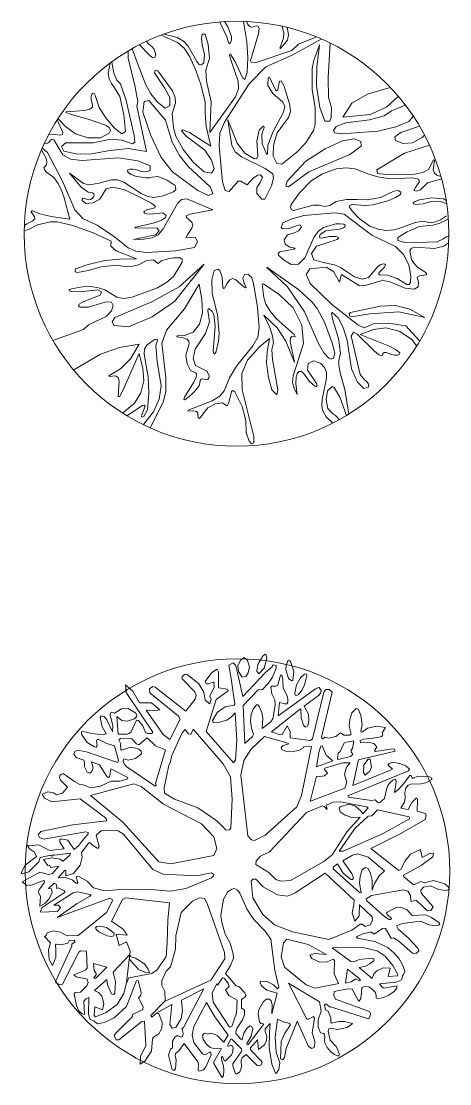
# Model space of a CAD drawing. Header units: millimetres. Extents: x -63086 to 144078, y -129912 to 13382.
# Drawn here: x 53166 to 54176, y -57667 to -55167 of the extents above; entities that cross this region are included whole.
import ezdxf

# ---------------------------------------------------------------- set-up
doc = ezdxf.new("R2010")
doc.units = ezdxf.units.MM
doc.layers.get('0').update_dxf_attribs({"lineweight": 0})
doc.layers.add('観葉植物', color=92, linetype='Continuous', lineweight=9)

# ---------------------------------------------------------------- blocks, each defined once
blk = doc.blocks.new('樹木平面（CAD素材.com）d76745c7')
at = {"color": 0, "linetype": 'ByBlock', "lineweight": -2}
for points in [[(16.3, 499.8), (24.7, 452.5), (27.1, 414.2), (25.2, 379.1), (19.6, 362.6), (14.9, 365.9), (-3.2, 404.7), (-14, 422.4), (-15.9, 422.3), (-16.4, 419.2), (-12.9, 406.6), (4, 358.8), (4.6, 340.8), (-2.6, 322.5), (-63, 238), (-59.3, 310.4), (-70.6, 358.8), (-71.8, 384.7), (-63.9, 413.3), (-66.8, 445.6), (-73.8, 469.8), (-81.1, 469.9), (-82.6, 459.7), (-80.9, 444.5), (-75, 421.4), (-77.1, 402.5), (-82.3, 397.5), (-87.5, 398.2), (-93.6, 405.1), (-113.5, 441.6), (-125, 453.5), (-139.5, 461.4), (-170.1, 469.9)], [(-38.9, 498.1), (-22.9, 463.3), (-18.6, 450.3), (-15.3, 447), (-11.8, 455.2), (-11.8, 464.2), (-20.3, 487), (-28.2, 499.2)], [(186.9, 462.9), (145.7, 446.1), (130.3, 431.1), (46.4, 403), (34.6, 404.1), (33.3, 406.6), (51.9, 471), (53.6, 483.1), (51.4, 488.2), (46.5, 488.9), (38.8, 485.9), (32, 486.7), (26.6, 492.4), (23.3, 499.9)], [(107.5, 488.2), (111.3, 471.8), (110.8, 459.9), (102, 436.8), (103.4, 435.7), (119.8, 455.4), (122.9, 468.1), (119.3, 486)], [(-177.3, 467.4), (-139.2, 449.9), (-123.5, 436.4), (-110.1, 415.9), (-95.1, 382.2), (-83.8, 350.8), (-73.4, 309.3), (-74.1, 284.4), (-71.5, 252.5), (-60.2, 206), (-110.7, 238.1), (-127.5, 244.6), (-129.3, 242.5), (-118.1, 229.7), (-74.9, 196.8), (-58.9, 173.5), (-52.6, 153), (-59.1, 142.9), (-76.1, 145.6), (-101.3, 168), (-125.7, 198.4), (-142.7, 229.9), (-148.6, 249.1), (-151.1, 282.6), (-143.6, 307), (-144.5, 320.5), (-151, 336.2), (-185.1, 383.3), (-191.2, 384.6), (-192.8, 378.9), (-169.2, 343.3), (-156.9, 320.5), (-156.7, 300.9), (-167.7, 295.5), (-185.7, 309.5), (-201.4, 329.5), (-213.8, 350.3), (-232, 398.7), (-245.7, 434.9)], [(-228.1, 444.8), (-203.6, 418.4), (-196.6, 413.6), (-192.5, 414.8), (-189.7, 420.7), (-193.8, 434.4), (-199.1, 440.6), (-206.4, 445.8), (-212.8, 453)], [(199.8, 457.6), (131.5, 420.4), (69.4, 393), (29.6, 353), (-27.9, 262.8), (-38.9, 236.8), (-40.7, 206.9), (-32.7, 122.4), (-26.6, 102), (-17, 99.1), (3.8, 123.5), (10.4, 123.5), (25.3, 114.8), (39, 131), (49.9, 137.9), (56.6, 138.3), (61.4, 133.5), (56.1, 120.5), (48.3, 109.1), (48.3, 94.5), (60, 81), (67.1, 81), (82.4, 112.5), (87.4, 130.8), (85.3, 140.9), (67.5, 153.9), (11.6, 181.1), (-3, 192.8), (-11.3, 207.4), (-20.6, 268.4), (1.6, 213.2), (19.7, 189.5), (42.8, 176), (48, 177), (50.1, 183.5), (48.1, 218.5), (53.1, 243.5), (62.6, 253.5), (64.6, 253.3), (65.1, 250.3), (59.5, 234.6), (60.6, 211.9), (71.3, 186.7), (73.3, 187.5), (73.9, 208.1), (86.2, 240.3), (110.4, 286), (113.5, 299.8), (109.2, 310), (85.5, 330), (73.6, 348.8), (74.9, 367.1), (77.4, 368.5), (82.8, 358.5), (91.8, 338.3), (94.4, 336.4), (97, 338.4), (101.2, 359.4), (105.4, 359.9), (111.2, 349.2), (126, 303.4), (126.9, 287.5), (122.2, 273.7), (96.1, 237.1), (87.4, 208.4), (86.6, 182.8), (94.7, 165.4), (107, 163.8), (141.8, 191.8), (163, 214.2), (181, 242.6), (185, 256.9), (185.4, 295.9), (177.9, 339.6), (178.2, 389), (182.4, 407.5), (195.4, 444.9), (189.6, 392.9), (188.8, 348.4), (196.3, 296.7), (208, 264.8), (219.5, 264.8), (222.9, 273.7), (223.4, 297), (217.1, 320.9), (215.6, 367.4), (220.3, 448.1)], [(-255.1, 430), (-255, 412.8), (-239.5, 348.6), (-232.7, 311.5), (-234.7, 300.5), (-212.1, 193.8), (-254.8, 200.5), (-297.7, 195.9), (-345.8, 187.5), (-377.6, 187.8), (-406.4, 194.7), (-412.3, 205.3), (-402, 214.3), (-337.7, 214), (-296.2, 222.4), (-270.3, 220.3), (-245.2, 211.3), (-239.5, 215.2), (-241, 231.1), (-260.1, 313.4), (-273.2, 352.9), (-281.5, 361.4), (-288.7, 378.2), (-293.4, 403.8)], [(-297.4, 401.9), (-301.8, 377.2), (-299.6, 364.8), (-294.5, 353.4), (-287.1, 343.7), (-274.6, 323.2), (-265, 279.6), (-261.2, 240.9), (-270.1, 235.2), (-287.4, 248.2), (-307.5, 272.4), (-323.6, 297), (-332.5, 325), (-335.2, 330), (-338, 330.7), (-340.8, 328.6), (-342.4, 322.9), (-342.5, 315.2), (-339, 303.5), (-339.2, 297.6), (-345.1, 292.9), (-357.6, 289.9), (-401.3, 286.5), (-401.6, 285), (-393.9, 282.5), (-346.6, 269.2), (-308.8, 255.3), (-298.8, 249.1), (-296.4, 242.9), (-299.7, 236.3), (-320.6, 225.7), (-349.7, 225.4), (-379.4, 235.1), (-402.7, 252.3), (-417.5, 268.4), (-421.1, 270.3)], [(362.1, 344.5), (308.6, 328.2), (271.4, 307.1), (250.7, 274.3), (315, 280.8), (353.6, 298.1), (380.7, 323.2)], [(397.6, 302.8), (365.2, 289), (348, 277.3), (313.4, 267.9), (257.3, 261), (234.5, 252.1), (228.2, 242.9), (230.9, 237.3), (248, 235), (333.1, 241.3), (375.1, 251.5), (405.7, 264.5), (416.4, 277)], [(-421.9, 268.4), (-409, 238.5), (-409.5, 233.8), (-413.5, 231.6), (-429.4, 233.8), (-441.9, 234.2)], [(431.2, 252.8), (387.2, 238.3), (373.2, 227.7), (374.5, 219.6), (391.4, 212.3), (414.2, 213.7), (437.5, 226.6), (443.1, 232.1)], [(-457, 201.5), (-445.2, 191), (-409.5, 124), (-380.9, 55.9), (-362.1, 35.5), (-328.2, 20.5), (-287.5, -6.9), (-254.9, -33.1), (-237, -41.3), (-212.3, -44.3), (-143.2, -40.4), (-99, -32.6), (-92, -18.8), (-96.7, -8.9), (-119, -9.6), (-114.4, -0.8), (-104.8, 13), (-102.9, 21), (-105.3, 27.6), (-117.9, 37.9), (-117.6, 41.9), (-109.2, 45.7), (-55.6, 56.6), (-117.3, 81.9), (-129.5, 80.6), (-139.2, 71), (-172.9, 11.6), (-184.7, -2.3), (-198.4, -9.6), (-217.8, -13.1), (-242.8, -13.8), (-190.4, -2.6), (-181.8, 6.5), (-187.2, 13.9), (-239, 12.8), (-239.5, 13.7), (-237, 15.2), (-189.7, 26.5), (-176.2, 32.2), (-167.3, 38), (-165.6, 43.1), (-173.6, 49.6), (-195.5, 47), (-205, 46.4), (-211.3, 46.7), (-216.6, 48.5), (-218.2, 51), (-216.6, 53.4), (-211, 56), (-192.4, 60.6), (-191.3, 65.2), (-200.1, 72.1), (-238.9, 91.6), (-265.6, 103.9), (-291.5, 110), (-307.1, 105.9), (-321.6, 81.5), (-337.9, 72.9), (-354.8, 71), (-363.4, 78), (-363.6, 81.3), (-362.1, 83.3), (-358.9, 83.6), (-349.4, 80.1), (-344.1, 80.5), (-339.7, 82.7), (-336.7, 86.5), (-335.4, 90.5), (-336.2, 93.8), (-339, 95.9), (-349.4, 97.8), (-366.6, 110.3), (-392.9, 142.4), (-360, 118.2), (-346.5, 115.1), (-323.1, 118.8), (-295.5, 127.1), (-280.1, 127.1), (-265, 121.3), (-224.7, 94.4), (-208.7, 87.4), (-193.8, 85.3), (-172.7, 88.9), (-148.6, 98.7), (-142.6, 103.9), (-144.6, 113.6), (-163.5, 125.8), (-185.4, 134.7), (-198.8, 133.1), (-204.7, 131.3), (-214.5, 131.3), (-237.5, 135.6), (-247.7, 139.3), (-254.4, 143.4), (-256.9, 147.2), (-255.6, 150.2), (-250.7, 151.9), (-244.2, 152.2), (-237.4, 151.1), (-224.8, 146.3), (-217.1, 145.6), (-209.6, 146.6), (-203.3, 149.1), (-203.4, 160.1), (-232.6, 171.6), (-277.6, 178.8), (-363.1, 172.6), (-391, 175.4), (-409.2, 185.7), (-430.2, 221.1), (-434.2, 222.5), (-437.6, 220.1), (-440.7, 216), (-445.1, 213.3), (-449.8, 212.4), (-452.4, 213.2)], [(454.2, 208.5), (395.5, 189.3), (330.9, 150.2), (332.4, 141.6), (353.4, 139.7), (420.1, 140.3), (438.9, 144.2), (452.1, 151.2), (464.3, 173.6), (466, 173.3), (463.2, 150.3), (466.1, 142.7), (472.1, 137.8), (481.2, 134.9)], [(-500, 19), (-493.9, 23.3), (-479.3, 30.5), (-475.2, 34.9), (-475.3, 39.9), (-483.2, 51.5), (-482.5, 53.6), (-479.7, 53.7), (-463.1, 47), (-436.3, 40.3), (-392.1, 34.4), (-406, 84.6), (-411.2, 100.1), (-420.3, 117.9), (-430.3, 132.4), (-447.6, 145.1), (-452.1, 150.3), (-453.3, 155), (-447.7, 162.4), (-446.7, 169), (-448.5, 176.9), (-456.7, 192.4), (-459, 198.5)], [(483.8, 129.6), (449.8, 119.5), (433.6, 103.4), (423, 99.9), (417.7, 101.6), (421.3, 109.1), (431.2, 122.7), (428.5, 128.8), (415.6, 131.9), (362, 129.4), (332.9, 133.8), (309.5, 140.8), (279, 153.1), (258.4, 155.4), (234.7, 152.9), (202.5, 141.3), (176, 124.2), (148.5, 96.1), (128.5, 68.5), (127.5, 61.6), (129.9, 56.1), (133.9, 54.7), (180.3, 66.9), (195.5, 67.4), (207.3, 63.9), (220, 66.4), (234.6, 75.6), (259.2, 80.3), (284.2, 80.4), (308.5, 79.9), (339.5, 85.3), (370.9, 100.1), (380.9, 101.6), (386.7, 98.2), (386.3, 92.5), (374.6, 85), (356.8, 77.4), (322.2, 68.1), (304.2, 66.6), (271.8, 68.5), (266.1, 66.3), (265.2, 63.5), (273.2, 52.2), (289.2, 35.8), (314.1, 18.2), (333.4, 10.7), (351.5, 7.6), (372.1, 9.1), (393.2, 16.1), (420.6, 26.6), (440.4, 30), (455.8, 26), (468.6, 27.9), (480.7, 32.7), (494.8, 42)], [(493.5, 78), (487.2, 82.2), (460.4, 84.6), (431.3, 79.8), (421.1, 76.1), (416.4, 72.9), (417, 70.1), (422, 68.5), (439.6, 70.3), (457.9, 76.1), (478.2, 76.4), (493.5, 70.9), (495.7, 70.7)], [(-432.6, -251.1), (-360.6, -225.6), (-348.8, -214.1), (-306.7, -194.4), (-294.2, -181.6), (-290.1, -169.2), (-294.6, -161.1), (-308, -160.3), (-348.5, -172.7), (-367.9, -173), (-371.7, -169.9), (-370.7, -165.5), (-359.7, -159.7), (-320.9, -144.6), (-317.9, -136.6), (-326.3, -131.6), (-367, -136.6), (-387.9, -136.2), (-394.1, -134.4), (-394.3, -132), (-388.8, -129.4), (-362.5, -125), (-342.9, -124.4), (-325.3, -127), (-309.9, -132.2), (-282.1, -149.5), (-266.2, -152.2), (-245.6, -149.2), (-185.9, -127), (-164, -114.2), (-148, -100.8), (-127.9, -67), (-127.7, -59.8), (-132.7, -56.3), (-148.3, -56.8), (-162, -58.8), (-176.6, -63.7), (-185, -69.7), (-195.3, -61.2), (-210.8, -63.1), (-230.4, -73.2), (-243.7, -76.5), (-257.5, -77.6), (-283.4, -74.3), (-318.4, -77.6), (-349.1, -86.4), (-374.1, -90.9), (-380, -89.7), (-379.5, -82.6), (-349, -72.1), (-310.1, -63.3), (-275.3, -60), (-235.7, -59.1), (-283, -40.1), (-296.2, -29), (-295.4, -17.4), (-337.7, 2.1), (-385.5, 19.7), (-422.5, 27.7), (-437.7, 28), (-468.6, 21.2), (-489.7, 9.9), (-500.2, 6.7)], [(498.3, 34.2), (477.4, 23.9), (462.8, 20.1), (430.3, 16.8), (402.1, 4.8), (379.8, -8.7), (380.3, -16.2), (400, -21.4)], [(431.2, -252.1), (399.2, -216.6), (358.2, -210), (324.1, -211.5), (300.5, -221.2), (286, -214.2), (224, -166), (173.7, -117.4), (164.4, -96), (172.5, -82.4), (211.6, -78.8), (228.3, -88.7), (242.8, -114.1), (247.6, -95.9), (289.9, -122.8), (302.7, -122), (343, -110.3), (359.2, -112.1), (397.2, -127.9), (418.1, -130.6), (427.8, -124.7), (428.6, -113.9), (425.6, -102.5), (430.7, -99.3), (446.4, -96.9), (448.4, -94.2), (443.2, -89.5), (426.9, -79.1), (418.7, -70.2), (412.3, -60.3), (408.2, -39.5), (412, -33.8), (421.4, -31.9), (466.2, -34.9), (488.6, -29.1), (499.3, -21.4)], [(399.7, -21.5), (472.7, -19), (487.8, -12.1), (493.8, -7.5), (500.8, -4.6)], [(-203.5, -457), (-172.8, -396.5), (-166.3, -372), (-166.7, -339), (-175.9, -257.1), (-164.9, -227.2), (-122.5, -176.8), (-88, -118.5), (-81.6, -154.6), (-79.9, -186.4), (-87.1, -213.1), (-102, -231.2), (-122.6, -239.1), (-139, -240.5), (-140.3, -241.4), (-139.9, -242.4), (-125.7, -245.1), (-116.8, -247.9), (-112.1, -252.6), (-111.5, -259.2), (-119.4, -285.6), (-116.4, -306.2), (-108.1, -322), (-96.7, -327.1), (-94.1, -329.6), (-95.3, -337.3), (-100.5, -349.2), (-122.3, -384.8), (-123.6, -389.7), (-121.7, -390.7), (-107.8, -380), (-99.4, -372.3), (-92, -363.4), (-87.2, -355.3), (-85.3, -345), (-83.1, -342.3), (-79.5, -341.6), (-70.9, -344.1), (-67.5, -343), (-65.2, -339.6), (-64.6, -334.4), (-66.3, -328.8), (-70.1, -323.6), (-96.2, -310), (-102.2, -293.9), (-97.3, -271.6), (-73, -234.4), (-63.9, -207.2), (-67.2, -180.9), (-66.5, -176.7), (-64.2, -176.4), (-57.6, -182.6), (-53.1, -190.1), (-49.9, -217.7), (-54.7, -276.6), (-52.7, -283.3), (-48.5, -279.6), (-42.3, -252.5), (-40.7, -234.5), (-44.7, -190.1), (-57.4, -140.7), (-58.3, -108.7), (-52.9, -86.6), (-42.8, -83), (-39.3, -86.4), (-34, -101.9), (-32.2, -126.4), (-30.7, -128.6), (-28.5, -128), (-21.8, -116.2), (-15.8, -108.2), (-9.6, -105.6), (-2.1, -108), (18.3, -125.9), (21.4, -127.2), (22.6, -125.7), (18.1, -116.8), (14.8, -104.1), (19, -95.5), (27.7, -95.2), (36.3, -104), (40.3, -117.1), (49.3, -173), (53.4, -220.5), (50.6, -243.3), (38.9, -263.9), (0, -311.2), (-16.6, -339), (-28.9, -369.8), (-39, -381.9), (-57.1, -392.9), (-113.9, -415), (-114.4, -416.7), (-112.7, -417.7), (-100.4, -416.3), (-94, -417.9), (-91, -422.2), (-90.2, -434.1), (-88.2, -435), (-84.5, -432.2), (-79.6, -424.4), (-67.1, -409.9), (-49.3, -399.9), (-33.1, -397.5), (-23.1, -404.9), (-20.9, -403.1), (-18.2, -396.7), (-11.5, -371), (-8.2, -369), (-4.1, -371.9), (13.5, -406.1), (21.7, -439.5), (22.7, -467.9), (30, -488.4), (35.7, -494), (40.8, -491.6), (40.7, -477.4), (13.3, -367.6), (12.9, -329.1), (26.3, -297.2), (54.3, -266.4), (77.8, -246.2), (72.1, -277.9), (70.4, -303.4), (75.2, -338.3), (83.4, -367.4), (95, -378.8), (97, -367.4), (84.7, -296), (83.3, -272.3), (87.2, -256.4), (85, -240.3), (78.4, -220.8), (64.4, -191.4), (95.8, -221.7), (115.9, -252.6), (136.9, -303.2), (126.5, -253), (127, -244.7), (130.7, -241.6), (137.4, -242.7), (138.5, -241.6), (135.7, -237.4), (93.8, -199.8), (79.3, -182.4), (69.2, -165.3), (64.5, -150), (60.6, -118.3), (63.6, -117.6), (100.8, -142.8), (133.7, -174.6), (153.9, -215), (158.2, -258.4), (133.4, -334), (132, -349.9), (135.6, -363.1), (142.9, -377.9), (139.4, -352.1), (140.4, -336.9), (143, -329.8), (147.2, -324.3), (151.8, -323.5), (157.5, -327.7), (171.8, -347.3), (184.8, -358.9), (188.7, -359.4), (190.4, -357), (188.8, -352), (184.9, -345.9), (167.6, -321.2), (169, -305.1), (181.3, -298.8), (198.4, -305.2), (207.4, -314.5), (212, -325.7), (212.3, -340.1), (201.9, -390.2), (200.9, -404.8), (202.7, -415.1), (211.2, -430.7), (227.3, -445.6)], [(264.9, -424.4), (255.4, -366.2), (245.1, -330.1), (240.7, -309.9), (240.8, -298), (245.2, -281.3), (240.2, -246.6), (226.3, -200.4), (223.6, -186.3), (225.5, -185.1), (239.2, -197.6), (251.3, -220.9), (260.4, -250.5), (271.2, -317.9), (285.3, -349.3), (299.8, -364.1), (311, -361.2), (312, -357), (310.4, -352.2), (306.9, -347.7), (301.9, -344.2), (291.3, -331.1), (270.2, -241), (275.9, -231.7), (284.2, -236.6), (325.1, -276), (334.8, -284), (341.1, -287.2), (343.6, -285.4), (344.4, -281.6), (347.5, -279.4), (352.3, -279.4), (365.1, -284.4), (372.2, -285.6), (378.9, -285.5), (384, -283.7), (384.6, -280), (376.1, -273.3), (361.8, -265.4), (291.1, -236.7), (322.4, -225), (351.4, -221.2), (383.4, -229.6), (412.2, -248), (424.8, -264.3)], [(-258.1, -428.4), (-221.4, -404.2), (-216.5, -403.3), (-215, -406), (-223.1, -426), (-223.5, -430.5), (-221.8, -431.7), (-218.3, -429.9), (-209.7, -414.5), (-206.6, -375.4), (-207.6, -336.3), (-217.3, -283.2), (-216.5, -271.5), (-211.3, -262.3), (-192.7, -249.1), (-187.9, -248.2), (-186.2, -250.3), (-189.8, -264.1), (-186.8, -300.8), (-177.6, -357.6), (-182.3, -389.5), (-195.8, -418.9), (-218.8, -449)], [(-383.3, -320.5), (-320, -283), (-275.7, -268), (-229.5, -259.6), (-249.5, -294.7), (-273.5, -317.5), (-300.9, -334.6), (-300.2, -336.2), (-284.7, -334.5), (-279, -338), (-276.6, -346.6), (-278.4, -382.6), (-275.7, -383.7), (-266.5, -367), (-229, -281.5), (-220.6, -317.3), (-218.3, -346.2), (-225.1, -374.1), (-239.9, -398.8), (-268.2, -422.2)], [(242.2, -437.6), (239.8, -434.2), (233.3, -427.8), (225.8, -422.8), (215.4, -411), (211.4, -389.8), (214.6, -369.8), (225.1, -359.8), (229.7, -361.4), (244.1, -386.1), (259.2, -427.6)]]:
    blk.add_lwpolyline(points, dxfattribs=at)
for points in [[(-220.7, 285.7), (-201.9, 231.4), (-177.3, 179.5), (-150.3, 146), (-91.4, 101.6), (-65.8, 89.8), (-55.3, 94.8), (-62.2, 110.3), (-113.6, 158.5), (-134.1, 184.1), (-151.2, 215.4), (-167, 267.5), (-206.5, 313.4), (-217.5, 311.5)], [(119.5, 123.8), (163.3, 170.6), (209, 199.8), (249.9, 218.3), (277.1, 223.1), (293.1, 217.4), (293.3, 205.8), (266.6, 186.6), (170.6, 145.9), (122.5, 110.3), (116.1, 111.9)], [(318.4, -3.4), (253.6, 46), (231.5, 49.2), (158.7, 42.6), (128.4, 34.7), (109.4, 25.4), (105.1, 14.8), (108.5, 11.3), (123.5, 12), (143.8, 19.6), (150.3, 20.9), (153.4, 15.5), (146.1, 7.2), (138.5, 3), (120, -2.9), (112.1, -14), (114.7, -24.2), (125.5, -31.2), (138.2, -34), (135.4, -36.5), (101.8, -42.9), (98.1, -46.1), (98.9, -50.1), (110.4, -61.2), (128.8, -72.2), (145.7, -71.2), (160.8, -56.8), (183.1, -7.6), (192.9, 5.8), (205.3, 14.8), (234.3, 23.2), (244.5, 23.7), (252.9, 22.5), (256, 19.9), (255.4, 16.5), (250.2, 13.1), (241.7, 11.1), (210, 6.8), (197.4, -1.9), (195.5, -6.9), (196.6, -9.7), (200.9, -10.5), (218.6, -6.1), (234.1, -6.3), (239.5, -8), (240.2, -10.7), (237.2, -13.9), (188.8, -29.6), (176.3, -46.7), (182.1, -61.4), (204.1, -67.4), (230.9, -73), (244.8, -79.1), (277.8, -101), (296.3, -106.6), (310.9, -102.6), (333.3, -76.6), (339.8, -72.2), (345.7, -70.6), (349.7, -71.2), (351.1, -73.9), (348.7, -78.3), (335.8, -90.9), (334.7, -94.4), (337.3, -96.5), (355.8, -97.2), (378.3, -105), (401.2, -119.2), (407, -119.6), (410, -114.7), (410.6, -99.5), (406.2, -72.9), (393.5, -48.8), (374.2, -30.2)], [(-134.7, -124.7), (-199.4, -160.1), (-286.4, -197.3), (-293, -207.6), (-288.9, -216.1), (-254.2, -219), (-198.7, -195.7), (-145.9, -159.2), (-76.3, -71.5)], [(120, -124.7), (160.3, -184.1), (192.8, -258.5), (205.4, -280), (217.5, -292.8), (223.1, -295), (228.3, -292.9), (231.8, -282), (226.5, -259.3), (207.2, -208), (190, -176.1), (178, -160.7), (146.5, -132.3), (71.2, -78.8), (71.3, -79.1)], [(382.1, -184.1), (443.5, -197.2), (408.3, -177.4), (374.3, -168.5), (338.6, -170.4), (268.2, -185.5), (265.5, -188.1), (266.7, -193.8), (271.2, -195.4), (314.4, -188.1)]]:
    blk.add_lwpolyline(points, close=True, dxfattribs=at)
blk.add_circle((0, 0), 500, dxfattribs=at)
blk = doc.blocks.new('樹木平面（CAD素材.com）53aac6f5')
at = {"color": 0, "linetype": 'ByBlock', "lineweight": -2}
for points in [[(2.2, 469.9), (0.5, 483.3), (7.2, 496.8), (15.9, 502.8), (23.8, 495.5), (28.4, 480.5), (25.5, 467), (20, 458), (11.4, 456.6)], [(47.8, 486.6), (58.9, 505.5), (65.3, 510.4), (68, 509.5), (69.1, 501.7), (62.8, 477.8), (50.2, 464.9), (45.9, 470.6)], [(162.1, 464.7), (163.6, 460.3), (158.2, 438.3), (152.1, 427), (143.4, 416.2), (138.7, 413.4), (135.9, 414), (134.9, 418.9), (139.3, 439), (148.1, 455.4), (157.7, 464.1)], [(-110.1, 321.9), (-115.6, 323.2), (-123.5, 333.8), (-130.2, 325.4), (-154.5, 272.3), (-158.6, 255.2), (-161.6, 249.5), (-172.4, 196.6), (-171.8, 183.8), (-148.5, 169.8), (-93.4, 149.3), (-48.5, 118.7), (-26.6, 96.4), (-18.8, 97.3), (-15.6, 101), (-12.2, 169.8), (-16.5, 221.9), (-33.3, 252.5), (-104.2, 334.2)], [(224.8, 260), (209.3, 273.2), (199.1, 295), (196.5, 294.2), (192.2, 282.3), (186.3, 245.6)], [(312.3, 263.4), (315.6, 245.3), (312.1, 235.3), (301, 226.3), (296.6, 232.1), (298, 250.5), (308.2, 263.7)], [(54.6, 35.5), (75.6, 46), (162.5, 138.4), (200, 153.9), (204.5, 152.2), (210.9, 145.5), (208.9, 155.1), (224.3, 162.3), (242.4, 163.3), (304, 151.8), (308.1, 149), (295.3, 135.2), (290.1, 142.6), (276.7, 153.6), (261.2, 157.7), (242.1, 151.8), (239.3, 148.1), (241.7, 139.7), (254, 131.7), (269.6, 126.7), (288.6, 127.6), (258.6, 93.6), (223.3, 38.3), (203.8, 23.1), (124.6, -22), (102.1, -23.5), (90.5, -19.8), (73.6, -2.6), (43.3, 15.7), (43.7, 24.6)], [(404.6, 127.8), (405.5, 123.2), (343.4, 88.7), (248.6, 46.9), (239.9, 47.4), (276.2, 100.2), (308, 129.6), (316.4, 130.5), (330.1, 144.9)], [(-350, 66.9), (-367.5, 44.1), (-365.9, 33.3), (-370.6, 14.2), (-386.3, -5), (-403.9, -10.8), (-404.4, 1), (-406.2, 2.5), (-422.4, -15.3), (-408.5, -14.1), (-389.6, -19.9), (-380.2, -28.2), (-377.6, -28.6), (-376, -26.8), (-379.5, -14), (-378.7, -12.8), (-373.6, -12), (-353.9, -23.3), (-339.3, -38.9), (-318.8, -44.8), (-303.3, -45.6), (-268.5, -41.9), (-202.8, -42.6), (-158.3, -46.5), (-121.2, -40.8), (-61.2, -15.7), (-56.2, -11.1), (-55.8, -7.5), (-60.9, -3.6), (-95.5, -10.8), (-175.2, -6.5), (-199.5, 4), (-268, 87.2), (-280.9, 95), (-319.9, 95.9), (-333, 85.1), (-325.7, 58.1), (-327.7, 54.2), (-330.2, 54.1), (-341.4, 61.1), (-346.5, 67.1)], [(307.8, 33.3), (283.6, 40.9), (270.8, 38.2), (248.1, 24.8), (269.7, -5.4), (273.2, -16.2), (271.2, -19.7), (267, -19.8), (248.8, -4.6), (235.7, 17.3), (225.4, 9.9), (225.6, 5.8), (287.1, -49.8), (290.4, -50.5), (291.7, -49.7), (287.3, -27.8), (289.1, -11.7), (294, 3.3), (301.5, 9.1), (307.6, 6.5), (313.2, -5.1), (317.2, -20.6), (316.9, -44.6), (322.4, -29.2), (333.8, -10.8), (346.3, 1)], [(93.2, -286.6), (69.3, -279.8), (56.5, -269.3), (53.3, -262.9), (54.3, -258.6), (69.7, -259.6), (84.8, -267.3), (94.6, -276.3), (97.6, -272.6), (88, -232.5), (83.9, -203.2), (78.8, -159.7), (65, -140.7), (38.4, -113.5), (22.5, -90), (5.5, -51.4), (0.2, -44.4), (-6.7, -40.6), (-13.5, -41.8), (-23.6, -49.6), (-32.5, -65.7), (-39.5, -103.8), (-37.1, -120.9), (-28.7, -148.4), (-16.8, -169.4), (-10, -194.3), (-9.5, -204.5), (-16.2, -221.5), (-28.3, -240.9), (-2.8, -269.4), (4.2, -272.1), (16.9, -285.3), (20.5, -292.5), (18.3, -295.4), (9.2, -302), (9.2, -306.1), (9.3, -321.8), (10, -323.1), (12.5, -323.9), (16.9, -327.1), (16.6, -337.5), (12.2, -349.8), (-1.2, -369.7), (-4.2, -376.8), (-3.6, -382.1), (7.8, -395.4), (11.1, -396.7), (15, -381), (21.6, -370.8), (29.2, -363.8), (34.2, -365.1), (36.1, -370.6), (32.1, -387.8), (22.2, -405.1), (22.9, -408.1), (25.1, -407.5), (61.7, -360.5), (61.2, -358.8), (54.8, -358.5), (51.6, -355.2), (48.8, -335.8), (50.2, -326.2), (61, -306.4), (68.7, -300.9), (75.4, -300.7), (79.7, -305), (82.1, -313.9), (80.9, -335.5)], [(359.9, -228.4), (343.3, -227.2), (328.5, -234.4), (321.5, -241.6), (317.1, -252), (286.7, -226.5), (301.4, -223.4), (311.5, -217.6), (321.2, -210.4), (320.8, -206.2), (316.6, -204.6), (287.3, -207.8), (273.5, -213.1), (267, -212.6), (222.8, -180), (233.5, -178.9), (298.5, -180.2), (329, -187.1), (348.2, -199.7), (366, -221.4), (377.9, -242.7), (376.7, -246.1), (355.1, -247.7)], [(-339.2, -216.8), (-337.7, -233.2), (-332.6, -240.8), (-332.9, -243.4), (-338.1, -250.6), (-337.6, -252.6), (-333.6, -251.9), (-307.3, -225.5)], [(-20.2, -292.4), (-28.1, -279.3), (-19.7, -270.9), (-21.6, -264.5), (-30.4, -252), (-34.9, -250.7), (-46.8, -267.9), (-48.4, -263.9), (-59.5, -287), (-57.2, -308.3), (-18.4, -366.8), (-12.9, -365.1), (-2.2, -334.3), (-0.4, -303.5)]]:
    blk.add_lwpolyline(points, close=True, dxfattribs=at)
for points in [[(148.9, 382.2), (150.4, 360.6), (155.2, 343.6), (160.3, 339.2), (166.1, 341.8), (168.2, 353.8), (167.1, 369.4), (156.8, 388.6), (190.8, 413.8), (196.2, 420), (197.5, 425.1), (192.5, 432), (188.9, 431.8), (183.9, 429.5), (95.5, 366), (99.3, 397.2), (110.5, 393.7), (115.9, 394.2), (118.6, 398), (119, 404.8), (116.9, 412.7), (107.4, 430.6), (107.2, 450.8), (104.3, 461.1), (101.5, 461.5), (94.9, 437.8), (90.6, 435.3), (80.9, 435.7), (78.3, 432.9), (80.9, 417.5), (87.9, 403.7), (88.6, 391.1), (83, 358.9), (78.1, 350.6), (57.9, 335.5), (59.8, 360), (57.5, 373.3), (51.3, 387.8), (48.2, 391.5), (44.6, 391.7), (36.7, 381.1), (32.3, 369.6), (30.7, 353.3), (32.9, 336.7), (37.8, 322.1), (35.2, 317), (17, 300.5), (13.2, 389.7), (48.6, 426.6), (58.7, 428), (72.7, 441.8), (82.2, 457), (91.5, 477.7), (91.2, 483.8), (84.1, 485.5), (82.2, 484.4), (81.9, 480.8), (66, 467.9), (12.5, 410.9), (-3.5, 484.2), (-9.8, 490.3), (-20.3, 484.6), (-15, 453.3), (-6, 393), (-7.7, 390.7), (-28.9, 386.7), (-47.5, 373.7), (-58.4, 354.4), (-57.6, 349.9), (-47.4, 349), (-25.4, 355.1), (-14, 363.5), (-5.2, 372.8), (-1.8, 308.4), (-4.4, 262.3), (-9.5, 255.1), (-73.5, 328.6), (-50.5, 404.5), (-22.2, 424.7), (-23.1, 428.1), (-44.3, 431.4), (-44.4, 469.6), (-47.8, 475.7), (-60.1, 467.5), (-75.8, 446.5), (-73.3, 441.3), (-67.6, 440.7), (-55.8, 445.4), (-54.9, 432.8), (-65, 412.1), (-61.8, 405.2), (-64.7, 394.3), (-76.2, 402.3), (-78.8, 421.4), (-91, 440.9), (-119.6, 463.7), (-125.1, 462.6), (-130.8, 456.3), (-130.2, 453), (-100.1, 422.1), (-97.3, 413.7), (-99.4, 405.2), (-121.8, 376.5), (-194, 433), (-199.4, 434.9), (-207.4, 429.4), (-206, 419.8), (-139, 365.2), (-134.8, 358), (-159, 309.9), (-174.6, 321.6), (-215.1, 379), (-197.8, 377.2), (-183, 380), (-202.6, 396.4), (-230.8, 396.6), (-246.1, 423.7), (-264, 438.6), (-262.1, 420.2), (-199.5, 327.5), (-201.4, 324.5), (-211, 324.2), (-216.6, 326.1), (-222.9, 341.8), (-233.3, 354.9), (-238.1, 355.1), (-250.5, 328.2), (-254.7, 323.9), (-260, 322.3), (-281.1, 322.7), (-284.4, 364.4), (-272.3, 354.6), (-259.6, 352.8), (-242.4, 358.6), (-237.7, 363.1), (-236.8, 367.6), (-239.8, 372.4), (-257.3, 383.2), (-272.7, 382), (-289.9, 372.3), (-296.2, 374), (-299.1, 372.6), (-299.4, 368.3), (-293.4, 342.4), (-294.2, 328.3), (-307.3, 356.4), (-313.8, 364.1), (-320.7, 365.4), (-323, 361.6), (-318.4, 339.5), (-309, 323.7), (-315.2, 321.1), (-343.8, 323.9), (-362.6, 328.6), (-367.1, 327.7), (-367.1, 322.6), (-353.6, 303), (-336.8, 292.6), (-332.4, 291.9), (-330.4, 294.8), (-332.1, 306.5), (-330.1, 309.9), (-326.3, 309.7), (-307.4, 300.6), (-289.2, 294.8), (-279.9, 261.4), (-281.4, 257), (-284.5, 256.6), (-353, 280.3), (-376, 285), (-382.8, 282), (-385.1, 275.1), (-379.8, 267.4), (-361.5, 261.6), (-360.5, 257.6), (-360.5, 245.7), (-353.8, 233.3), (-347.5, 230.8), (-342.8, 234.6), (-340.1, 243.6), (-344, 257.5), (-324.8, 250.2), (-307.9, 222.9), (-303.8, 220.6), (-301.2, 221.8), (-298, 240.7), (-258.1, 220.6), (-259.5, 216.4), (-277.3, 211.6), (-297.4, 212.1), (-322.2, 200.2), (-345.2, 196.4), (-364, 203.1), (-371.3, 204.2), (-383.5, 211.2), (-410.6, 229.9), (-414.7, 228.8), (-418, 225.5), (-419.2, 220.3), (-416.8, 214.4), (-399.9, 197.6), (-411.8, 183.8), (-425.8, 179.5), (-433.4, 184.4), (-446.6, 186.7), (-460.2, 181.3), (-454.4, 172.2), (-436.9, 163.4), (-370.5, 170.5), (-311.1, 125.6), (-307.8, 121.3), (-309, 118.3), (-387.7, 108.9), (-463.4, 93.5), (-469.2, 85.7), (-466.1, 79.5), (-456.7, 75.2), (-356.8, 92.6), (-351.5, 91.2), (-351.3, 87.7), (-371.6, 64.7), (-373.1, 61.2), (-384.7, 51), (-399.4, 73.1), (-414.8, 76.1), (-418.2, 74), (-418.6, 68.4), (-408.3, 52.5), (-442.1, 49.2), (-468.9, 61.8), (-491.4, 59.7), (-495.5, 61), (-490, 53), (-477.7, 44.9), (-473.3, 35), (-499.9, 14.3), (-509.2, -3.4), (-506.2, -6.3), (-491.6, -1.1), (-468, 22.4), (-464.9, 32.6), (-439.2, 37.8), (-436.7, 35.8), (-432.8, 38.8), (-430.8, 37.9), (-393, 42.2), (-395, 37.9), (-410.4, 24), (-418.2, 28.8), (-436.3, 31.5), (-456.4, 27.4), (-446.5, 13.8), (-442.5, 14), (-439.2, 8.7), (-420.3, 11.9), (-435.5, -5), (-445.1, -7.8), (-465.1, -2), (-506.9, -25.1), (-495.8, -33.7), (-490.8, -32.3), (-487.1, -33.7), (-457.1, -21.8), (-454.1, -23.3), (-455.3, -27.4), (-468.1, -44.5), (-468.3, -49.5), (-464.2, -59.5), (-465.5, -81.8), (-452.6, -74.8), (-443.3, -64.6), (-436.7, -50.1), (-437.8, -41.3), (-445.1, -40.5), (-431.4, -27.9), (-426.8, -30.6), (-425, -36.1), (-426.1, -40.8), (-422.1, -39.4), (-408.7, -45.5), (-405.8, -48.9), (-460, -85.3), (-464.3, -95.9), (-424, -94.6), (-416.5, -85.1), (-422, -79.8), (-432.5, -79.6), (-387.3, -50.4), (-376.4, -48.4), (-344.9, -55.4), (-348.3, -59.1), (-377.4, -76), (-424.3, -109.2), (-300.8, -63.2), (-294.7, -66.1), (-293.9, -69.6), (-308.1, -96.9), (-375.5, -150.9), (-401.1, -152.1), (-417.6, -143.4), (-433.2, -140.2), (-447.9, -144.8), (-450.3, -151.5), (-454.1, -153.3), (-440.2, -168.7), (-445, -185), (-443.4, -208), (-435.4, -221.6), (-428.1, -203.3), (-427.6, -185), (-428.5, -173), (-426.8, -171.5), (-416.2, -173), (-399.3, -169), (-396.1, -162.9), (-384.4, -162.5), (-382.5, -166.4), (-390.3, -171.5), (-390, -176.5), (-427.9, -257.8), (-428.1, -262.7), (-417, -267.4), (-412.1, -265.3), (-373.9, -190.3), (-369.4, -187), (-355.9, -188.4), (-353.9, -226.9), (-357.7, -232.4), (-385.6, -243.5), (-379.8, -248.5), (-354.1, -254.3), (-351.9, -261.6), (-354.8, -269.8), (-369.9, -284.9), (-382.2, -285.2), (-384.2, -289.3), (-379, -315.8), (-373.3, -328.8), (-365.9, -335.5), (-360.5, -337.1), (-362, -305.9), (-357.1, -300.4), (-350.1, -296.9), (-350.9, -336.5), (-347.1, -349), (-338.4, -351.9), (-335.2, -355.2), (-328.8, -358.9), (-314, -356.2), (-290.1, -344.9), (-261.5, -318.2), (-237.7, -257), (-233.8, -257.8), (-226.6, -284.9), (-227.8, -292.1), (-233.2, -297.5), (-221.9, -319.3), (-223, -325.4), (-247.5, -336.8), (-246.9, -342), (-287.5, -382), (-290.3, -386.8), (-286, -396.7), (-279, -396.4), (-225.4, -353.4), (-219.3, -353), (-216.1, -409.8), (-228.6, -435.9), (-229.5, -453.9), (-218.5, -447.1), (-202.7, -423.3), (-200.4, -394.5), (-197.5, -390), (-185.4, -382.2), (-177.9, -369.9), (-177.1, -355.7), (-185.5, -334.4), (-190.5, -334)], [(119.9, 496.4), (124.9, 493.5), (133, 470.2), (130.2, 449.2), (128.1, 448), (120.2, 453.6), (113.9, 474.9), (114.4, 484.8), (119.7, 496.4)], [(140.9, -352.5), (167.4, -412.5), (175.4, -416.8), (181.4, -414.2), (182.4, -399.7), (176.1, -380.1), (181.3, -345.6), (179, -341.4), (167.4, -347.9), (163.3, -347.9), (120.2, -263.3), (193.4, -307.3), (197.1, -329.3), (190.4, -349.9), (189.7, -365.7), (195.9, -380.1), (203.1, -381.6), (205, -384.2), (205.9, -388.9), (204.8, -395.6), (205.7, -404), (211.4, -414.6), (219.3, -424.2), (228.4, -431), (235.3, -434.3), (238.8, -434.1), (240, -431), (232.9, -413.3), (218.7, -397.3), (213.8, -375.9), (215, -370.8), (218.8, -369), (235.8, -372), (257.5, -367.8), (265.3, -363.1), (271.2, -358.1), (252, -353.6), (238.9, -353.9), (221.4, -357.2), (219.9, -355.8), (219.6, -345.2), (214, -329.1), (207.7, -325.9), (205.2, -314.9), (206.9, -312.5), (209.5, -312.6), (216.6, -319.3), (219.3, -318.7), (306.5, -346.6), (309.7, -346.3), (312.3, -341.2), (313.6, -334.4), (310.9, -330), (231, -300.7), (226.9, -292.2), (228, -283.1), (259.8, -276.9), (270.2, -277.4), (284.2, -303.7), (286.5, -305.7), (290.7, -299.6), (292.4, -285.8), (293.2, -273.6), (300.3, -270.9), (309.1, -272.2), (318, -277.9), (325, -285.5), (326.7, -293), (327, -297.9), (330, -299.4), (341.9, -297.9), (356.2, -291.5), (369.3, -283), (375.3, -275.1), (375.4, -269.8), (345.1, -275), (340.6, -272.7), (334.7, -264.6), (372.7, -260.6), (381.9, -257.9), (386.9, -254.5), (387.7, -249.8), (388.3, -246), (390.9, -243.1), (393.8, -235.9), (389.3, -221.9), (380.5, -206), (368.3, -191.8), (354.1, -179.6), (323.9, -165.5), (281.7, -157.5), (280.5, -155.7), (281.9, -153.7), (295.1, -147.4), (312.4, -143), (315.7, -143.6), (321.6, -148.2), (341.5, -134.4), (345.4, -133.6), (348.3, -134.8), (361.7, -157.3), (363.5, -158.1), (367.6, -156.3), (379.7, -164.7), (412.4, -192.5), (416.7, -193.9), (421.5, -192.8), (426.9, -187.5), (427, -185.7), (424.2, -180.1), (402.4, -157), (378.1, -136.1), (374.7, -128.3), (388.8, -122.9), (430.8, -117.6), (451.8, -125.7), (461.3, -127.5), (474.6, -126.7), (476.4, -124.5), (474.4, -120.9), (456.6, -108.6), (442.6, -102.6), (412.3, -104.1), (409.4, -102), (399.7, -90.4), (386.7, -85.5), (372, -85.9), (352.6, -95.9), (351.3, -98.7), (352.6, -101.8), (363.1, -111.4), (360.5, -113.8), (356.9, -113.9), (347.1, -107.3), (304.1, -69.1), (302.9, -65.1), (315.7, -56.9), (391.2, -43.4), (401, -47), (407.2, -57.1), (408, -70.1), (410.7, -71.2), (418.5, -68.4), (421.6, -69.2), (447.9, -93), (455.7, -92.7), (460.7, -83.8), (432.4, -51.8), (432, -44.3), (438.5, -37.1), (454.7, -34.6), (473.8, -42.7), (491.2, -45), (497.1, -42.6), (498.4, -38.8), (488.4, -29.4), (461.9, -21.8), (439.4, -26.9), (431.7, -24), (417.3, -30.9), (413.7, -30.9), (391.8, -13.2), (391.2, -9.6), (432.5, 13.4), (460, 33.8), (461.5, 41.4), (453.8, 42.2), (434.8, 32.4), (430.8, 51.4), (407.2, 40.2), (394.4, 24), (385.9, 4.7), (380, 1.6), (313.9, 53.7), (384.5, 88.6), (441.8, 121.8), (444.7, 130.3), (442.5, 135.9), (423.5, 141.1), (424.3, 168.3), (422.8, 171.6), (420.8, 172), (410.5, 161.8), (401.8, 145.6), (384.5, 148.1), (393, 162.9), (394.8, 172.8), (393.8, 184.2), (395.6, 193.7), (401.5, 202), (407.6, 204.6), (431.8, 205.3), (443.8, 208.4), (457.8, 216), (458.1, 218.9), (452.1, 222.4), (425, 223.4), (414.4, 218.9), (412.5, 218.8), (408, 225.4), (406, 225.3), (391, 205.4), (379.6, 192.6), (369.7, 185.1), (373.9, 210), (373.2, 215.3), (370.6, 216.7), (365.8, 214.6), (360.2, 209.4), (354.5, 201.4), (351, 192.7), (345.9, 171.4), (335.4, 162), (332.3, 161.1), (330, 162.3), (324.2, 168.4), (315.6, 166.3), (261.6, 174.6), (260, 177.1), (403.1, 236.4), (404.8, 240.5), (396.4, 247.9), (381.8, 253.4), (366.5, 256.3), (357.3, 253.9), (353.9, 250.7), (364.9, 240.2), (362.3, 238.4), (271.7, 201.7), (285.2, 262.4), (371.3, 282.3), (369.9, 287.4), (364.9, 288), (325, 281.8), (322.5, 283.6), (328, 292.7), (321.5, 300.5), (305.9, 304), (289.6, 302.4), (288.8, 307.3), (296.8, 310.4), (319, 313.1), (337.3, 316.2), (341.4, 318.3), (342.6, 321.2), (340.7, 325.9), (348.4, 338.2), (328.3, 341.3), (306.3, 336.5), (294.2, 328), (291.5, 327.5), (290.4, 329.4), (293.4, 344.6), (290.7, 366.9), (283.9, 381.1), (279.6, 383), (269.1, 372.7), (264.6, 357.4), (263.4, 341.6), (267.7, 322.8), (264.2, 320.5), (250.3, 319.9), (242.7, 325.7), (231.6, 316.9), (214.9, 313), (206.1, 315.4), (200.9, 311.6), (199.2, 311.8), (198.3, 315.6), (223.3, 421.1), (216.2, 427.7), (207.8, 427.9), (203.8, 421), (176.6, 311.5), (171, 308), (124.1, 313.9), (124.2, 329.9), (117.2, 341.9), (105.1, 322.1), (100.2, 320.9), (79.9, 327.9), (148.8, 381.8)], [(-169.6, 285.9), (-192.8, 294.8), (-212.3, 313.6), (-232.4, 297.3), (-237.6, 299.7), (-248.4, 311.8), (-275.2, 312.7), (-279.1, 309), (-274.5, 299.8), (-275.7, 297.4), (-274.8, 286.4), (-273.2, 285.1), (-270.9, 285.5), (-254.6, 291.4), (-242.7, 290.7), (-232.4, 287.5), (-227.1, 282.3), (-226.3, 276.5), (-239.8, 265.6), (-257.5, 261.2), (-266.8, 264.4), (-268.7, 263.5), (-268.9, 258.3), (-266.1, 251.2), (-260.4, 245.4), (-193.7, 200.3), (-191.6, 202.1), (-192.8, 206.6), (-169.6, 285.8)], [(174.4, 293.6), (155.8, 293.1), (155.5, 290.6), (144.3, 283.9), (126.7, 280.9), (113.3, 282.6), (104.3, 286.4), (102.6, 290.8), (107.8, 295.6), (120.6, 299.8), (113.6, 303), (63.9, 317.2), (31.5, 286.6), (15.1, 260.2), (8.2, 226.1), (24.1, 83.4), (32.7, 73.8), (40.5, 72.1), (65.6, 84.8), (139.6, 151.6), (150.5, 177.9), (174.6, 293.4)], [(252.1, 302.9), (273.8, 306.9), (270.9, 289.2), (268.1, 285.5), (267.9, 281.1), (271.7, 274.4), (266.5, 269.9), (237.2, 262.8), (235.5, 265.3), (237.3, 277.8), (241.6, 281.7), (251.6, 302.4)], [(172.1, 164.6), (253.1, 195.6), (257.2, 209.6), (252.4, 227.4), (256.9, 244.6), (265.8, 254.9), (248, 254.9), (206, 242.3), (205.3, 239.2), (212.1, 230.5), (204.8, 224.3), (194.3, 222.9), (185.8, 224), (171.4, 164.4)], [(-346.2, 178.3), (-244.1, 205.3), (-226.7, 199.1), (-173.9, 157.7), (-84.5, 111.4), (-55.7, 80.6), (-48.5, 53.2), (-55.7, 37.1), (-156.8, 17.6), (-185.2, 22), (-270.5, 116.2), (-346.2, 178.5)], [(287.4, -78.7), (317.4, -107.2), (318, -115.7), (312.7, -125.7), (301.1, -129.9), (294.3, -124.5), (289.1, -124.7), (269.3, -138.5), (215.5, -160.9), (129.7, -142.5), (87.2, -126.2), (59.9, -101.8), (35.9, -62.3), (31.9, -23.1), (36.2, -18.7), (43.5, -19), (60.8, -37), (94.6, -55.2), (117.5, -58.4), (135.9, -50.8), (206.2, -4.5), (274.8, -67.9), (274.3, -78.5), (270.2, -98.9), (276.6, -117.7), (286.8, -104.9), (287.4, -78.3)], [(-260.3, -261.4), (-255.9, -250.5), (-201.3, -240.9), (-189.4, -232.2), (-167.9, -200.5), (-165.6, -168.2), (-164.1, -115.2), (-160.1, -74.4), (-262.9, -62.5), (-270.9, -66.1), (-296.7, -117.8), (-269.5, -136.5), (-259.9, -150.4), (-285.7, -148.4), (-278.6, -174.6), (-261.7, -166.2), (-252.8, -188.1), (-261, -262.1), (-267.4, -287.5), (-283.2, -313.5), (-309.5, -332.2), (-334.6, -342.3), (-337.8, -339.8), (-336.2, -319), (-317.9, -326.1), (-314.4, -311.1), (-319.3, -294.3), (-327.4, -285.3), (-336.5, -280.6), (-307.6, -255), (-305.7, -267.2), (-296.3, -288.7), (-291.7, -290.3), (-288.5, -287.8), (-287.6, -259.7), (-292.5, -237.7), (-253.7, -196.1), (-251.1, -201.6), (-240.4, -204.2), (-219.1, -218.2), (-210, -230.2), (-207.5, -238.3), (-214.4, -239.2), (-232.8, -231.4), (-254.9, -206.4)], [(140.9, -353.4), (114.8, -417.1), (111, -438.4), (105.7, -443.5), (101.7, -441), (103, -400.2), (111.5, -380.7), (125.2, -361.2), (122.9, -358), (117.6, -356.7), (111.8, -355.9), (94.3, -348), (89.1, -390), (90.9, -425.6), (99.5, -450.8), (97.3, -466.4), (91.7, -475.1), (89.7, -475.1), (81.3, -454.3), (74.8, -414.5), (75.6, -378.9), (77.2, -358.5), (65.5, -371.1), (65.2, -376.9), (69.3, -388.2), (68.4, -398.7), (62.9, -409.2), (49.2, -419.1), (47.1, -396.4), (31.1, -415.6), (31.7, -421.1), (55.8, -445.7), (58, -450.3), (55.5, -455.5), (50.9, -458.2), (46.6, -456.9), (20.7, -431.3), (11.4, -439), (9, -445.6), (9.8, -460.8), (5.7, -471.6), (-2.1, -477.3), (-4.8, -476.9), (-11.2, -458.1), (-10.8, -453.2), (8.4, -425.2), (10, -421), (9.3, -418.1), (-12.4, -396), (-15.6, -394.6), (-22.6, -408.9), (-22.7, -410.8), (-21.8, -411.4), (-14.3, -410.2), (-11.4, -411.9), (-10, -415.7), (-11.7, -427.3), (-14.1, -432), (-28.1, -446), (-30, -446.4), (-31.1, -445.3), (-35.2, -435.9), (-36.2, -435.7), (-37.9, -438.6), (-36.6, -445.9), (-32.7, -458.2), (-32, -469.8), (-32.9, -480.3), (-35.6, -484.7), (-37, -484.8), (-55.8, -452.7), (-55.7, -448.5), (-37.8, -416.9), (-53.6, -418), (-63.9, -414.9), (-73.4, -405.9), (-81, -395.4), (-82.7, -386.8), (-79, -382.1), (-75, -381.2), (-70.8, -383.2), (-63.3, -380.7), (-54.6, -383.1), (-46.9, -387.1), (-31.7, -402), (-22, -385.4), (-53.6, -342.7), (-72.8, -308.7), (-102.9, -365.1), (-106.9, -385.9), (-102.7, -403), (-82.4, -429.9), (-76.8, -431.7), (-63.7, -425.2), (-61.7, -431.6), (-74.4, -460.4), (-80, -467), (-89.2, -470.4), (-92.9, -468.9), (-92, -453.2), (-93.1, -448.1), (-125.2, -405.4), (-138.4, -422.8), (-145.6, -428.7), (-146.9, -433.3), (-144.4, -444.3), (-146.1, -464.8), (-148.7, -468.7), (-153.6, -467.5), (-162.5, -432.6), (-157.8, -418.6), (-153.1, -415.8), (-152.7, -414.1), (-153.3, -410), (-152.7, -399.5), (-147.6, -390.2), (-140.9, -386.7), (-132.3, -390.7), (-129.5, -388.5), (-128.2, -381.8), (-130.8, -368.9), (-128.9, -369.1), (-127.2, -367.8), (-79.5, -276.9), (-131.8, -303.1), (-129.5, -328.5), (-132.9, -346.3), (-145.5, -367.8), (-153.7, -369.4), (-159.2, -360.9), (-154.6, -313.9), (-190.5, -334), (-201.7, -343.1), (-203.7, -339.2), (-169.9, -304.7), (-171.1, -282.8), (-177.9, -268.9), (-177.9, -258.1), (-168.1, -235.1), (-157.4, -224.8), (-146.2, -183.7), (-145.3, -151.7), (-132.7, -97.1), (-106, -70.4), (-89.5, -62.4), (-77.7, -64), (-71, -75.9), (-30.6, -191), (-29.9, -205.8), (-62.6, -255.9), (-168.8, -304.8)], [(-333.9, -132.5), (-331.6, -129.9), (-324, -129.5), (-308.7, -132.7), (-290.3, -145.8), (-290.8, -152.3), (-297, -153.7), (-306.7, -152.1), (-326.1, -142.9), (-332.9, -137), (-334, -132.7)], [(238.8, -264.3), (182.8, -275.2), (162.1, -267.2), (110.4, -225.4), (102.9, -201.2), (108.8, -168.1), (116.4, -159.7), (166.9, -172.7), (209.6, -196), (182.2, -193.2), (170.5, -197.6), (175.1, -205.3), (193.8, -213.8), (211.2, -212.9), (225.1, -206.7), (228.5, -210.1), (227.8, -241.4), (238.3, -264.4)], [(258.9, -230.5), (254.3, -263.3), (267.4, -260.3), (278.6, -253.4), (287.4, -258), (289.5, -256.3), (285.7, -251.4), (259, -230.5)]]:
    blk.add_lwpolyline(points, dxfattribs=at)
blk.add_circle((0, 0), 500, dxfattribs=at)

msp = doc.modelspace()

# ---------------------------------------------------------------- block references
at = {"layer": '観葉植物', "ltscale": 10}
for name, p in [('樹木平面（CAD素材.com）d76745c7', (53673.3368, -55667.4028)), ('樹木平面（CAD素材.com）53aac6f5', (53675.6438, -57167.4028))]:
    msp.add_blockref(name, p, dxfattribs=at)

doc.saveas('drawing.dxf')
